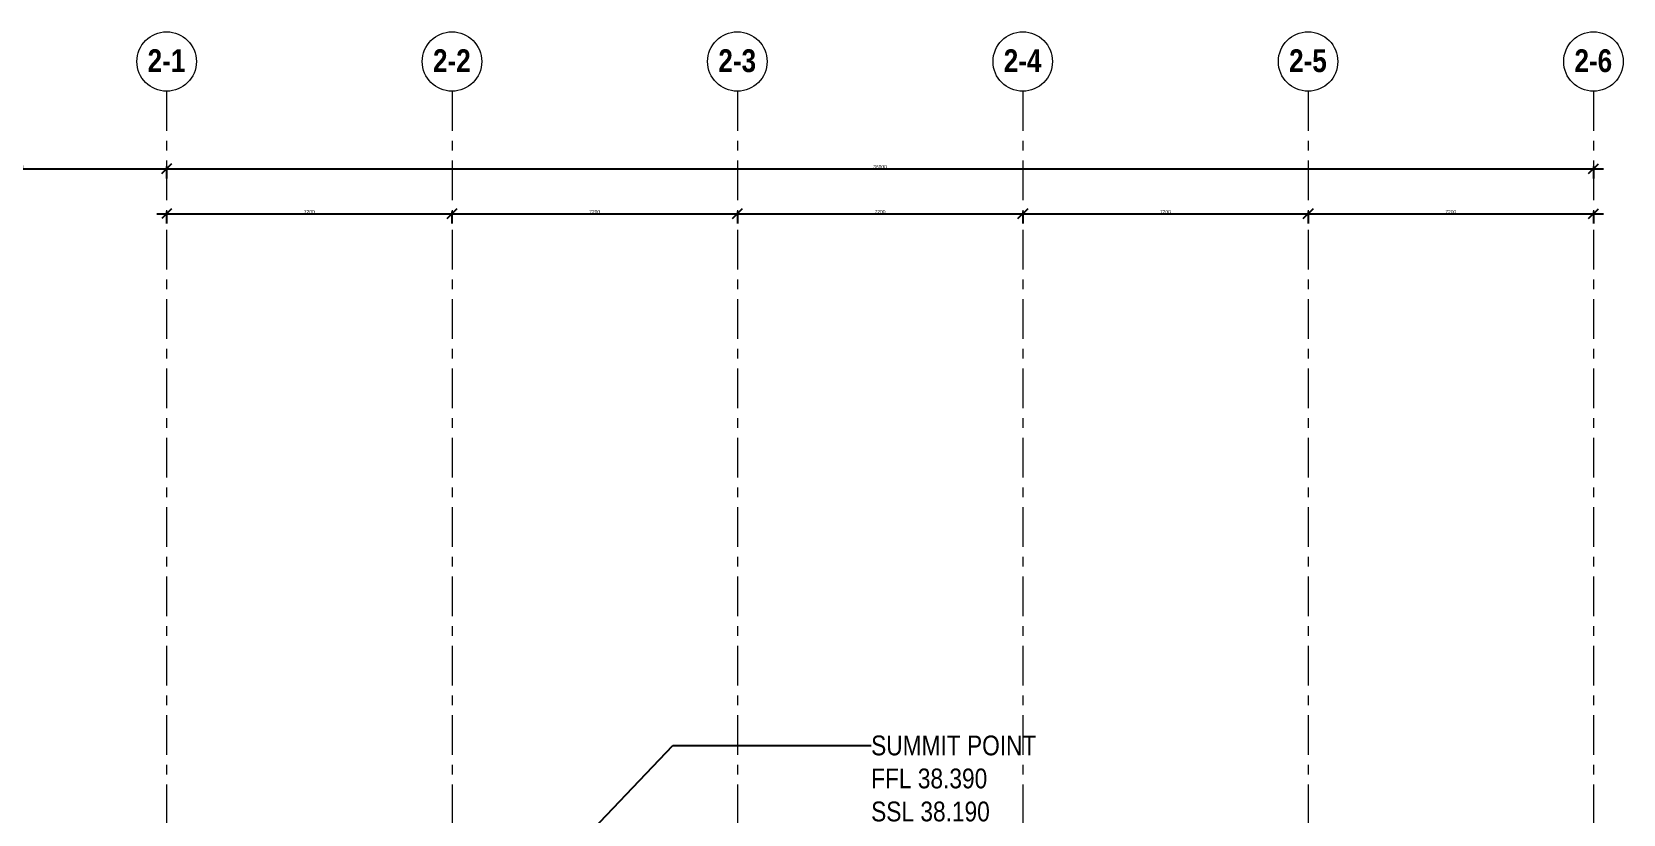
# Model space of a CAD drawing. Header units: millimetres. Extents: x -1834842 to 700335, y -490313101 to 518363.
# Drawn here: x -1216048 to -1175897, y 313149 to 332898 of the extents above; entities that cross this region are included whole.
import ezdxf
from ezdxf import colors
from ezdxf.entities.mleader import LeaderData, LeaderLine
from ezdxf.math import Vec2, Vec3

# ---------------------------------------------------------------- set-up
doc = ezdxf.new("R2010")
doc.units = ezdxf.units.MM
doc.header["$LTSCALE"] = 0.5
doc.header["$PDMODE"] = 3
doc.linetypes.add('IDA - Grid Line', pattern=[3500, 2000, -500, 500, -500])
doc.layers.get('0').update_dxf_attribs({"color": 8})
doc.layers.get('Defpoints').update_dxf_attribs({"color": 8})
doc.layers.add('0-LOWER ROOF', color=7, linetype='Continuous')
for name, color, linetype, lineweight in [('A-_ANOT----_D', 7, 'Continuous', 9), ('A-_ANOTTEXT_T', 7, 'Continuous', 9), ('S-_ANOTGRID_E', 7, 'Continuous', 9)]:
    doc.layers.add(name, color=color, linetype=linetype, lineweight=lineweight)
doc.layers.add('S-_ANOTGRID_E-1', color=9, linetype='IDA - Grid Line', lineweight=9, true_color=0x808080)
doc.styles.add('Arial Narrow_1', font='ARIALN.TTF', dxfattribs={"height": 90})
doc.styles.add('Arial Narrow_B', font='ARIALNB.TTF', dxfattribs={"height": 230})
doc.dimstyles.new('IDA_-_Arial_-_2_5mm_-_Black_-_Diagonal', dxfattribs={"dimscale": 304.8, "dimtxt": 639.644359, "dimasz": 0.82021, "dimexe": 0.82021, "dimexo": 0.410105, "dimgap": 0, "dimtad": 1, "dimdec": 0, "dimzin": 0, "dimdsep": 46, "dimtxsty": 'Arial Narrow_1', "dimblk1": 'OBLIQUE', "dimblk2": 'OBLIQUE', "dimsah": 1, "dimcen": 0.09, "dimdle": 0.82021, "dimadec": 6, "dimazin": 0, "dimtfac": 1, "dimtdec": 4, "dimtix": 1, "dimtmove": 0, "dimatfit": 3, "dimfxl": 1, "dimtvp": 1, "dimtolj": 1, "dimtzin": 0, "dimarcsym": 2})

# ---------------------------------------------------------------- blocks, each defined once
blk = doc.blocks.new('Grid - 3_0mm Dia-3628821-BLK 2 LOWER ROOF PLAN')
at = {"layer": 'S-_ANOTGRID_E', "color": 8}
blk.add_circle((0, 0), 3, dxfattribs=at)
blk = doc.blocks.new('_Oblique')
at = {"color": 0, "linetype": 'ByBlock', "lineweight": -2}
blk.add_line((-0.5, -0.5), (0.5, 0.5), dxfattribs=at)
blk = doc.blocks.new('*D690')
at = {"layer": 'A-_ANOT----_D', "color": 0, "lineweight": -2, "transparency": 16777216}
for p, q in [((-49840, -22815), (-42140, -22815)), ((-49590, -22763), (-49590, -23065)), ((-42390, -22763), (-42390, -23065))]:
    blk.add_line(p, q, dxfattribs=at)
at = {"layer": 'Defpoints', "color": 0, "transparency": 16777216}
for p in [(-49590, -22638), (-42390, -22638), (-42390, -22815)]:
    blk.add_point(p, dxfattribs=at)
at = {"layer": 'A-_ANOT----_D', "color": 0, "lineweight": -2, "transparency": 16777216, "xscale": 249.9999999999999, "yscale": 249.9999999999999, "zscale": 249.9999999999999, "rotation": 180}
blk.add_blockref('_Oblique', (-49590, -22815), dxfattribs=at)
at = {"layer": 'A-_ANOT----_D', "color": 0, "lineweight": -2, "transparency": 16777216, "xscale": 249.9999999999999, "yscale": 249.9999999999999, "zscale": 249.9999999999999}
blk.add_blockref('_Oblique', (-42390, -22815), dxfattribs=at)
at = {"layer": 'A-_ANOT----_D', "color": 0, "transparency": 16777216, "insert": (-45990, -22769), "char_height": 90, "attachment_point": 5, "style": 'Arial Narrow_1'}
blk.add_mtext('\\A1;7200', dxfattribs=at)
blk = doc.blocks.new('*D691')
at = {"layer": 'A-_ANOT----_D', "color": 0, "lineweight": -2, "transparency": 16777216}
for p, q in [((-42640, -22815), (-34940, -22815)), ((-42390, -22763), (-42390, -23065)), ((-35190, -22763), (-35190, -23065))]:
    blk.add_line(p, q, dxfattribs=at)
at = {"layer": 'Defpoints', "color": 0, "transparency": 16777216}
for p in [(-42390, -22638), (-35190, -22638), (-35190, -22815)]:
    blk.add_point(p, dxfattribs=at)
at = {"layer": 'A-_ANOT----_D', "color": 0, "lineweight": -2, "transparency": 16777216, "xscale": 249.9999999999999, "yscale": 249.9999999999999, "zscale": 249.9999999999999, "rotation": 180}
blk.add_blockref('_Oblique', (-42390, -22815), dxfattribs=at)
at = {"layer": 'A-_ANOT----_D', "color": 0, "lineweight": -2, "transparency": 16777216, "xscale": 249.9999999999999, "yscale": 249.9999999999999, "zscale": 249.9999999999999}
blk.add_blockref('_Oblique', (-35190, -22815), dxfattribs=at)
at = {"layer": 'A-_ANOT----_D', "color": 0, "transparency": 16777216, "insert": (-38790, -22769), "char_height": 90, "attachment_point": 5, "style": 'Arial Narrow_1'}
blk.add_mtext('\\A1;7200', dxfattribs=at)
blk = doc.blocks.new('*D692')
at = {"layer": 'A-_ANOT----_D', "color": 0, "lineweight": -2, "transparency": 16777216}
for p, q in [((-35440, -22815), (-27740, -22815)), ((-35190, -22763), (-35190, -23065)), ((-27990, -22763), (-27990, -23065))]:
    blk.add_line(p, q, dxfattribs=at)
at = {"layer": 'Defpoints', "color": 0, "transparency": 16777216}
for p in [(-35190, -22638), (-27990, -22638), (-27990, -22815)]:
    blk.add_point(p, dxfattribs=at)
at = {"layer": 'A-_ANOT----_D', "color": 0, "lineweight": -2, "transparency": 16777216, "xscale": 249.9999999999999, "yscale": 249.9999999999999, "zscale": 249.9999999999999, "rotation": 180}
blk.add_blockref('_Oblique', (-35190, -22815), dxfattribs=at)
at = {"layer": 'A-_ANOT----_D', "color": 0, "lineweight": -2, "transparency": 16777216, "xscale": 249.9999999999999, "yscale": 249.9999999999999, "zscale": 249.9999999999999}
blk.add_blockref('_Oblique', (-27990, -22815), dxfattribs=at)
at = {"layer": 'A-_ANOT----_D', "color": 0, "transparency": 16777216, "insert": (-31590, -22769), "char_height": 90, "attachment_point": 5, "style": 'Arial Narrow_1'}
blk.add_mtext('\\A1;7200', dxfattribs=at)
blk = doc.blocks.new('*D693')
at = {"layer": 'A-_ANOT----_D', "color": 0, "lineweight": -2, "transparency": 16777216}
for p, q in [((-28240, -22815), (-20540, -22815)), ((-27990, -22763), (-27990, -23065)), ((-20790, -22763), (-20790, -23065))]:
    blk.add_line(p, q, dxfattribs=at)
at = {"layer": 'Defpoints', "color": 0, "transparency": 16777216}
for p in [(-27990, -22638), (-20790, -22638), (-20790, -22815)]:
    blk.add_point(p, dxfattribs=at)
at = {"layer": 'A-_ANOT----_D', "color": 0, "lineweight": -2, "transparency": 16777216, "xscale": 249.9999999999999, "yscale": 249.9999999999999, "zscale": 249.9999999999999, "rotation": 180}
blk.add_blockref('_Oblique', (-27990, -22815), dxfattribs=at)
at = {"layer": 'A-_ANOT----_D', "color": 0, "lineweight": -2, "transparency": 16777216, "xscale": 249.9999999999999, "yscale": 249.9999999999999, "zscale": 249.9999999999999}
blk.add_blockref('_Oblique', (-20790, -22815), dxfattribs=at)
at = {"layer": 'A-_ANOT----_D', "color": 0, "transparency": 16777216, "insert": (-24390, -22769), "char_height": 90, "attachment_point": 5, "style": 'Arial Narrow_1'}
blk.add_mtext('\\A1;7200', dxfattribs=at)
blk = doc.blocks.new('*D694')
at = {"layer": 'A-_ANOT----_D', "color": 0, "lineweight": -2, "transparency": 16777216}
for p, q in [((-21040, -22815), (-13340, -22815)), ((-20790, -22763), (-20790, -23065)), ((-13590, -22763), (-13590, -23065))]:
    blk.add_line(p, q, dxfattribs=at)
at = {"layer": 'Defpoints', "color": 0, "transparency": 16777216}
for p in [(-20790, -22638), (-13590, -22638), (-13590, -22815)]:
    blk.add_point(p, dxfattribs=at)
at = {"layer": 'A-_ANOT----_D', "color": 0, "lineweight": -2, "transparency": 16777216, "xscale": 249.9999999999999, "yscale": 249.9999999999999, "zscale": 249.9999999999999, "rotation": 180}
blk.add_blockref('_Oblique', (-20790, -22815), dxfattribs=at)
at = {"layer": 'A-_ANOT----_D', "color": 0, "lineweight": -2, "transparency": 16777216, "xscale": 249.9999999999999, "yscale": 249.9999999999999, "zscale": 249.9999999999999}
blk.add_blockref('_Oblique', (-13590, -22815), dxfattribs=at)
at = {"layer": 'A-_ANOT----_D', "color": 0, "transparency": 16777216, "insert": (-17190, -22769), "char_height": 90, "attachment_point": 5, "style": 'Arial Narrow_1'}
blk.add_mtext('\\A1;7200', dxfattribs=at)
blk = doc.blocks.new('*D696')
at = {"layer": 'A-_ANOT----_D', "color": 0, "lineweight": -2, "transparency": 16777216}
for p, q in [((-57315, -21680), (-49340, -21680)), ((-57065, -21628), (-57065, -21930)), ((-49590, -21628), (-49590, -21930))]:
    blk.add_line(p, q, dxfattribs=at)
at = {"layer": 'Defpoints', "color": 0, "transparency": 16777216}
for p in [(-57065, -21503), (-49590, -21503), (-49590, -21680)]:
    blk.add_point(p, dxfattribs=at)
at = {"layer": 'A-_ANOT----_D', "color": 0, "lineweight": -2, "transparency": 16777216, "xscale": 249.9999999999999, "yscale": 249.9999999999999, "zscale": 249.9999999999999, "rotation": 180}
blk.add_blockref('_Oblique', (-57065, -21680), dxfattribs=at)
at = {"layer": 'A-_ANOT----_D', "color": 0, "lineweight": -2, "transparency": 16777216, "xscale": 249.9999999999999, "yscale": 249.9999999999999, "zscale": 249.9999999999999}
blk.add_blockref('_Oblique', (-49590, -21680), dxfattribs=at)
at = {"layer": 'A-_ANOT----_D', "color": 0, "transparency": 16777216, "insert": (-53327, -21634), "char_height": 90, "attachment_point": 5, "style": 'Arial Narrow_1'}
blk.add_mtext('\\A1;7475', dxfattribs=at)
blk = doc.blocks.new('*D697')
at = {"layer": 'A-_ANOT----_D', "color": 0, "lineweight": -2, "transparency": 16777216}
for p, q in [((-49840, -21680), (-13340, -21680)), ((-49590, -21628), (-49590, -21930)), ((-13590, -21628), (-13590, -21930))]:
    blk.add_line(p, q, dxfattribs=at)
at = {"layer": 'Defpoints', "color": 0, "transparency": 16777216}
for p in [(-49590, -21503), (-13590, -21503), (-13590, -21680)]:
    blk.add_point(p, dxfattribs=at)
at = {"layer": 'A-_ANOT----_D', "color": 0, "lineweight": -2, "transparency": 16777216, "xscale": 249.9999999999999, "yscale": 249.9999999999999, "zscale": 249.9999999999999, "rotation": 180}
blk.add_blockref('_Oblique', (-49590, -21680), dxfattribs=at)
at = {"layer": 'A-_ANOT----_D', "color": 0, "lineweight": -2, "transparency": 16777216, "xscale": 249.9999999999999, "yscale": 249.9999999999999, "zscale": 249.9999999999999}
blk.add_blockref('_Oblique', (-13590, -21680), dxfattribs=at)
at = {"layer": 'A-_ANOT----_D', "color": 0, "transparency": 16777216, "insert": (-31590, -21634), "char_height": 90, "attachment_point": 5, "style": 'Arial Narrow_1'}
blk.add_mtext('\\A1;36000', dxfattribs=at)
blk = doc.blocks.new('BLK2-LOWER ROOF')
at = {"layer": 'S-_ANOTGRID_E-1', "color": 8}
for p, q in [((-49589.8, -19724.1), (-49589.8, -122559.3)), ((-42389.8, -19724.1), (-42389.8, -122559.3)), ((-35189.8, -19724.1), (-35189.8, -122559.3)), ((-27989.8, -19724.1), (-27989.8, -122559.3)), ((-20789.8, -19724.1), (-20789.8, -122559.3)), ((-13589.8, -19724.1), (-13589.8, -122559.3))]:
    blk.add_line(p, q, dxfattribs=at)
at = {"layer": 'S-_ANOTGRID_E', "color": 8, "xscale": 249.9999999999999, "yscale": 249.9999999999999, "zscale": 249.9999999999999, "rotation": 180}
for p in [(-49589.8, -18974.1), (-42389.8, -18974.1), (-35189.8, -18974.1), (-27989.8, -18974.1), (-20789.8, -18974.1), (-13589.8, -18974.1)]:
    blk.add_blockref('Grid - 3_0mm Dia-3628821-BLK 2 LOWER ROOF PLAN', p, dxfattribs=at)
at = {"layer": 'S-_ANOTGRID_E', "color": 8, "char_height": 575, "width": 1142.405, "attachment_point": 1, "style": 'Arial Narrow_B'}
for s, insert in [('2-1', (-50069.5, -18665.5)), ('2-2', (-42869.5, -18665.5)), ('2-3', (-35669.5, -18665.5)), ('2-4', (-28469.5, -18665.5)), ('2-5', (-21269.5, -18665.5)), ('2-6', (-14069.5, -18665.5))]:
    blk.add_mtext(s, dxfattribs=dict(at, insert=insert))
at = {"layer": 'A-_ANOT----_D', "color": 8}
for base, p1, p2, override, picture, middle in [((-49589.8, -21679.9), (-57064.8, -21503.1), (-49589.8, -21503.1), {"dimpost": '<>', "dimfxl": 7475}, '*D696', (-53327.3, -21634.1)), ((-13589.8, -21679.9), (-49589.8, -21503.1), (-13589.8, -21503.1), {"dimpost": '<>', "dimfxl": 36000}, '*D697', (-31589.8, -21633.9)), ((-42389.8, -22815), (-49589.8, -22638.2), (-42389.8, -22638.2), {"dimpost": '<>', "dimfxl": 7200}, '*D690', (-45989.8, -22769)), ((-35189.8, -22815), (-42389.8, -22638.2), (-35189.8, -22638.2), {"dimpost": '<>', "dimfxl": 7200}, '*D691', (-38789.8, -22769)), ((-27989.8, -22815), (-35189.8, -22638.2), (-27989.8, -22638.2), {"dimpost": '<>', "dimfxl": 7200}, '*D692', (-31589.8, -22769)), ((-20789.8, -22815), (-27989.8, -22638.2), (-20789.8, -22638.2), {"dimpost": '<>', "dimfxl": 7200}, '*D693', (-24389.8, -22769)), ((-13589.8, -22815), (-20789.8, -22638.2), (-13589.8, -22638.2), {"dimpost": '<>', "dimfxl": 7200}, '*D694', (-17189.8, -22769))]:
    dim = blk.add_linear_dim(base=base, p1=p1, p2=p2, dimstyle='IDA_-_Arial_-_2_5mm_-_Black_-_Diagonal', override=override, dxfattribs=at)
    dim.commit()
    dim.dimension.update_dxf_attribs({"geometry": picture, "text_midpoint": middle})
at = {"layer": 'A-_ANOTTEXT_T', "color": 8}
ml = blk.add_multileader_mtext('Standard', dxfattribs=at)
ml.set_content('SUMMIT POINT\\PFFL 38.390\\PSSL 38.190', color=8, style='Arial Narrow_1')
ml.set_leader_properties()
ml.build(insert=Vec2(0, 0))
ml.multileader.update_dxf_attribs({"text_right_attachment_type": 6, "dogleg_length": 5000, "arrow_head_size": 400})
ctx = ml.context
ctx.base_point, ctx.char_height, ctx.arrow_head_size, ctx.landing_gap_size, ctx.plane_origin = Vec3(-31814.5, -36242.2), 500, 400, 0.09, Vec3(-42389.8, -42085.6)
ctx.right_attachment = 6
notes = []
notes.append((ctx, [(0, (1, 1, 0), (-36814.5, -36242.2), (1, 0), 5000, [(0, [(-42389.8, -42085.6)], 0, [])])]))
ctx.mtext.insert, ctx.mtext.flow_direction = Vec3(-31814.4, -35987.9), 5
for ctx, leaders in notes:
    for number, flags, end, landing, length, lines in leaders:
        leader = LeaderData()
        leader.index, (leader.has_last_leader_line, leader.has_dogleg_vector, leader.attachment_direction) = number, flags
        leader.last_leader_point, leader.dogleg_vector, leader.dogleg_length = Vec3(end), Vec3(landing), length
        for number, points, colour, breaks in lines:
            line = LeaderLine()
            line.index, line.vertices, line.color, line.breaks = number, Vec3.list(points), colors.encode_raw_color(colour), breaks
            leader.lines.append(line)
        ctx.leaders.append(leader)

msp = doc.modelspace()

# ---------------------------------------------------------------- block references
at = {"layer": '0-LOWER ROOF', "color": 6}
msp.add_blockref('BLK2-LOWER ROOF', (-1163057, 351122), dxfattribs=at)

doc.saveas('drawing.dxf')
